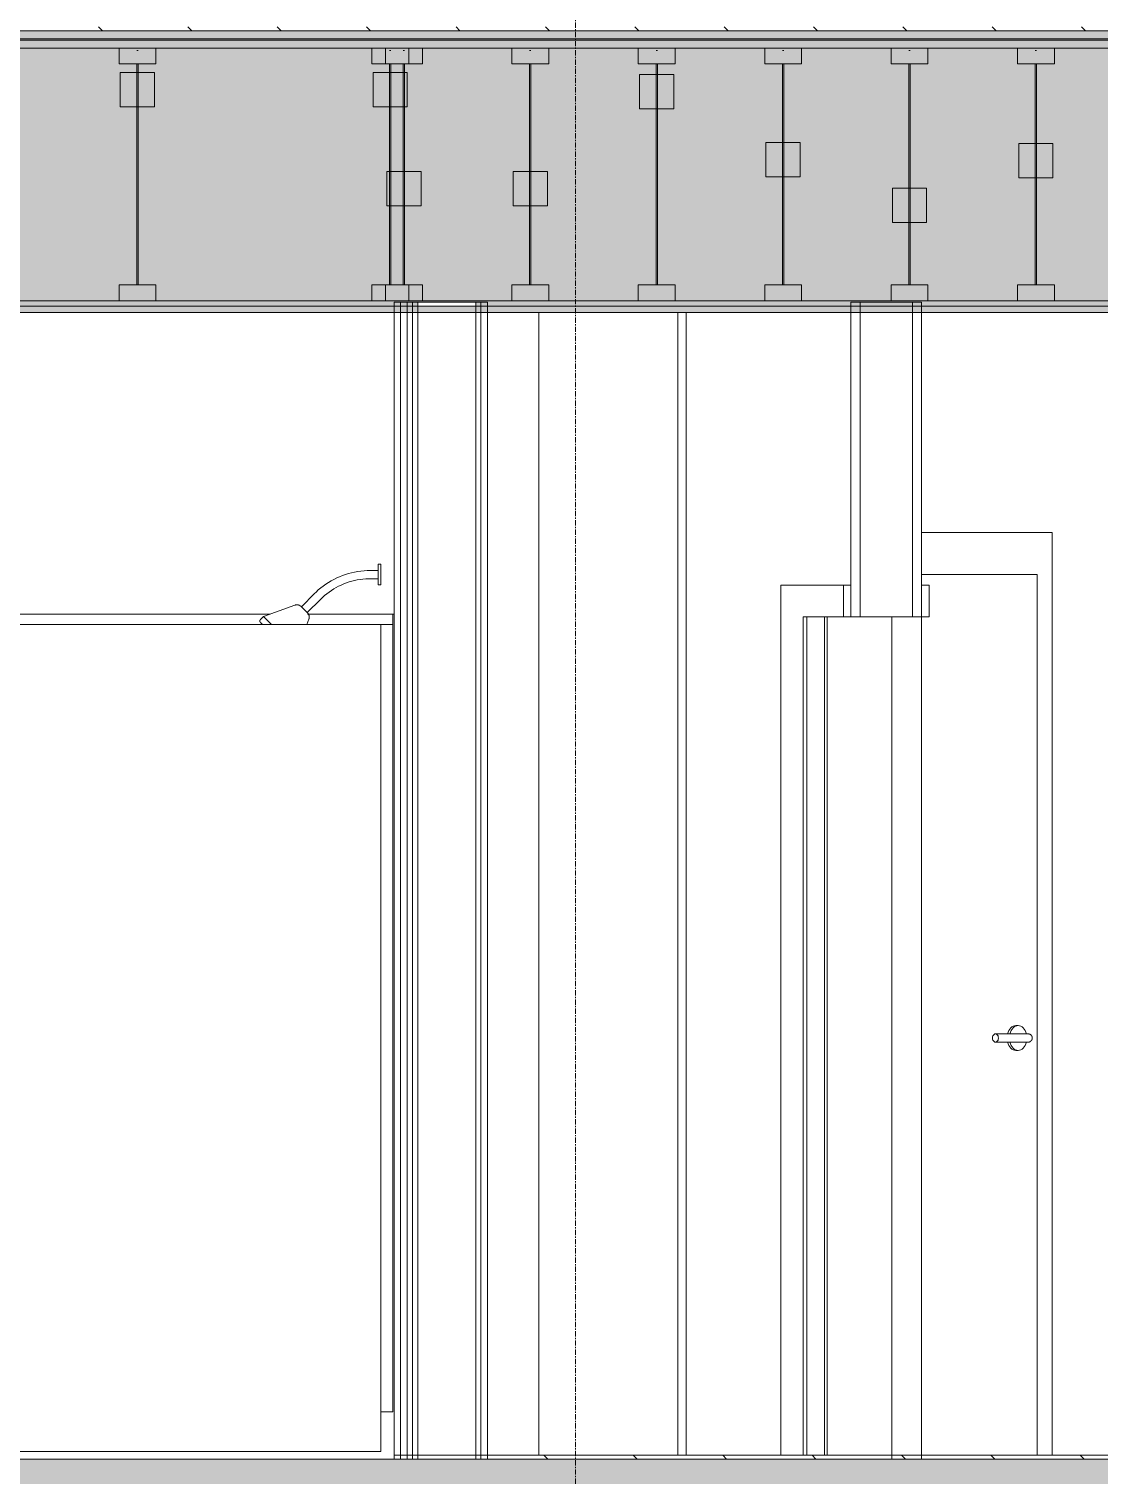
# Model space of a CAD drawing. Header units: inches. Extents: x -4168 to 1483, y -300 to 637.
# Drawn here: x -2552.2 to -2450.6, y -1.5 to 135.8 of the extents above; entities that cross this region are included whole.
import ezdxf

# ---------------------------------------------------------------- set-up
doc = ezdxf.new("R2010")
doc.units = ezdxf.units.IN
doc.header["$MEASUREMENT"] = 0
doc.linetypes.add('Grid Line 1_2_', pattern=[0.875, 0.5, -0.125, 0.125, -0.125])
for name, color, linetype, lineweight in [('0-1', 7, 'Continuous', 5), ('0-2', 9, 'Continuous', 9), ('0-3', 55, 'Continuous', 9), ('0-4', 7, 'Continuous', 9), ('A-CLNG-1', 251, 'Continuous', 5), ('A-CLNG-2', 13, 'Continuous', 9), ('A-CLNG-PATT-1', 45, 'Continuous', 9), ('A-DOOR-2', 253, 'Continuous', 9), ('A-DOOR-3', 133, 'Continuous', 20), ('A-DOOR-5', 7, 'Continuous', 9), ('A-DOOR-FRAM-1', 133, 'Continuous', 20), ('A-DOOR-FRAM-2', 253, 'Continuous', 9), ('A-DOOR-FRAM-3', 7, 'Continuous', 9), ('A-FLOR-2', 8, 'Continuous', 5), ('A-FLOR-7', 192, 'Continuous', 9), ('A-FLOR-LEVL-1', 51, 'Grid Line 1_2_', 9), ('A-FLOR-MCUT-2', 51, 'Continuous', 9), ('A-FLOR-PATT-1', 45, 'Continuous', 9), ('A-WALL-1', 253, 'Continuous', 9), ('A-WALL-2', 53, 'Continuous', 13), ('A-WALL-3', 9, 'Continuous', 9), ('A-WALL-4', 250, 'Continuous', 13), ('I-WALL-3', 7, 'Continuous', 9), ('I-WALL-4', 55, 'Continuous', 9), ('P-SANR-FIXT-1', 9, 'Continuous', 9), ('S-BEAM-2', 7, 'Continuous', 9), ('S-BEAM-4', 55, 'Continuous', 9), ('S-GRID-1', 1, 'Grid Line 1_2_', 9)]:
    doc.layers.add(name, color=color, linetype=linetype, lineweight=lineweight)
pattern_1 = [(135, (-3769.654, 146.633), (-4.24264, -4.24264), [])]
pattern_2 = [(0, (-3769.654, 146.633), (15.36, 3.84), [1.267, -10.253, 1.267, -10.253, -61.44]), (0, (-3769.654, 146.633), (15.36, 3.84), [-23.04, 1.267, -21.773, 1.267, -10.253, -26.88]), (0, (-3769.654, 146.633), (15.36, 3.84), [-57.6, 1.267, -6.413, 1.267, -17.933]), (120, (-3763.894, 148.553), (-11.0055376, 11.38215), [1.267, -10.253, 1.267, -10.253, -61.44]), (120, (-3763.894, 148.553), (-11.0055376, 11.38215), [-23.04, 1.267, -21.773, 1.267, -10.253, -26.88]), (120, (-3763.894, 148.553), (-11.0055376, 11.38215), [-57.6, 1.267, -6.413, 1.267, -17.933]), (240, (-3761.974, 156.233), (-4.3544624, -15.22215), [1.267, -10.253, 1.267, -10.253, -61.44]), (240, (-3761.974, 156.233), (-4.3544624, -15.22215), [-23.04, 1.267, -21.773, 1.267, -10.253, -26.88]), (240, (-3761.974, 156.233), (-4.3544624, -15.22215), [-57.6, 1.267, -6.413, 1.267, -17.933])]

# ---------------------------------------------------------------- blocks, each defined once
blk = doc.blocks.new('SWING - SINGLE - FLUSH - SWING - FLUSH - 3-0 x 6-8 - PASSAGE-V25-BUILDING SECTION - NORTH_SOUTH THRU PARKING RAMP - LOOKING WEST')
at = {"layer": 'A-DOOR-2'}
blk.add_line((-2476.43, 80), (-2476.43, 0.37), dxfattribs=at)
at = {"layer": 'A-DOOR-3'}
for p, q in [((-2470.29, 80), (-2470.29, 0)), ((-2467.47, 80), (-2470.29, 80)), ((-2467.47, 0), (-2467.47, 80)), ((-2470.29, 0), (-2467.47, 0))]:
    blk.add_line(p, q, dxfattribs=at)
at = {"layer": 'A-DOOR-FRAM-1'}
for p, q in [((-2474.89, 83), (-2474.89, 80)), ((-2474.18, 83), (-2474.89, 83)), ((-2474.18, 80), (-2474.18, 83)), ((-2466.76, 83), (-2467.47, 83)), ((-2467.47, 83), (-2467.47, 80)), ((-2466.76, 80), (-2466.76, 83)), ((-2474.89, 80), (-2474.18, 80)), ((-2467.47, 80), (-2466.76, 80))]:
    blk.add_line(p, q, dxfattribs=at)
at = {"layer": 'A-DOOR-FRAM-2'}
for p, q in [((-2480.85, 83), (-2480.85, 0.37)), ((-2474.89, 83), (-2480.85, 83)), ((-2478.73, 0.37), (-2478.73, 80)), ((-2478.73, 80), (-2474.89, 80)), ((-2478.37, 0.37), (-2478.37, 80))]:
    blk.add_line(p, q, dxfattribs=at)
blk = doc.blocks.new('The Shower - The Shower-4050272-BUILDING SECTION - NORTH_SOUTH THRU PARKING RAMP - LOOKING WEST')
at = {"layer": 'P-SANR-FIXT-1'}
for p, q in [((-2556.06, 0), (-2556.06, 80.25)), ((-2555.94, 80.25), (-2556.06, 80.25)), ((-2555.94, 4.5), (-2555.94, 80.25)), ((-2555.81, 80.25), (-2529.32, 80.25)), ((-2525.77, 80.25), (-2517.69, 80.25)), ((-2517.69, 80.25), (-2517.69, 4.5)), ((-2517.56, 80.25), (-2517.69, 80.25)), ((-2517.56, 0), (-2517.56, 80.25)), ((-2555.94, 79.25), (-2554.81, 79.25)), ((-2555.94, 4.5), (-2555.94, 79.25)), ((-2518.81, 79.25), (-2554.81, 79.25)), ((-2554.81, 79.25), (-2554.81, 0.75)), ((-2554.81, 4.5), (-2554.81, 79.25)), ((-2518.81, 0.75), (-2518.81, 79.25)), ((-2518.81, 79.25), (-2517.69, 79.25)), ((-2518.81, 4.5), (-2518.81, 79.25)), ((-2517.69, 79.25), (-2517.69, 4.5)), ((-2554.81, 4.5), (-2555.94, 4.5)), ((-2555.94, 4.5), (-2554.81, 4.5)), ((-2554.81, 0.75), (-2554.81, 4.5)), ((-2517.69, 4.5), (-2518.81, 4.5)), ((-2518.81, 4.5), (-2517.69, 4.5)), ((-2518.81, 4.5), (-2518.81, 0.75)), ((-2554.81, 0.75), (-2518.81, 0.75)), ((-2518.81, 0.75), (-2554.81, 0.75)), ((-2517.56, 0), (-2556.06, 0))]:
    blk.add_line(p, q, dxfattribs=at)
blk = doc.blocks.new('Shower Head - Shower Head-3260035-BUILDING SECTION - NORTH_SOUTH THRU PARKING RAMP - LOOKING WEST')
at = {"layer": 'P-SANR-FIXT-1'}
for p, q in [((-2519.07, 84.39), (-2519.81, 84.39)), ((-2518.81, 84.98), (-2519.07, 84.98)), ((-2519.07, 84), (-2519.07, 84.98)), ((-2519.07, 83.02), (-2519.07, 84)), ((-2518.81, 84.98), (-2518.81, 84)), ((-2518.81, 84), (-2518.81, 83.02)), ((-2519.81, 83.61), (-2519.07, 83.61)), ((-2519.07, 83.02), (-2518.81, 83.02)), ((-2526.99, 81.1), (-2529.96, 80.02)), ((-2525.1, 82.2), (-2526.36, 80.95)), ((-2525.8, 80.39), (-2524.55, 81.65)), ((-2529.96, 80.02), (-2530.24, 79.74)), ((-2529.96, 80.02), (-2529.21, 79.26)), ((-2525.8, 80.39), (-2526.36, 80.95)), ((-2525.83, 79.25), (-2525.65, 79.76)), ((-2530.17, 79.39), (-2530.13, 79.35)), ((-2530.13, 79.35), (-2530.17, 79.39))]:
    blk.add_line(p, q, dxfattribs=at)
at = {"layer": 'P-SANR-FIXT-1', "flags": 128}
for points in [[(-2519.81, 84.39), (-2520.11, 84.39), (-2520.41, 84.37), (-2520.71, 84.34), (-2521, 84.3), (-2521.3, 84.24), (-2521.59, 84.18), (-2521.88, 84.1), (-2522.17, 84.01), (-2522.45, 83.91), (-2522.73, 83.8), (-2523, 83.68), (-2523.27, 83.55), (-2523.53, 83.4), (-2523.79, 83.25), (-2524.04, 83.09), (-2524.28, 82.91), (-2524.52, 82.73), (-2524.75, 82.54), (-2524.97, 82.34), (-2525.1, 82.2)], [(-2524.55, 81.65), (-2524.35, 81.83), (-2524.15, 82.01), (-2523.94, 82.18), (-2523.73, 82.34), (-2523.51, 82.49), (-2523.28, 82.64), (-2523.05, 82.77), (-2522.82, 82.89), (-2522.57, 83.01), (-2522.33, 83.12), (-2522.08, 83.21), (-2521.83, 83.3), (-2521.57, 83.37), (-2521.31, 83.44), (-2521.05, 83.49), (-2520.78, 83.54), (-2520.52, 83.57), (-2520.25, 83.59), (-2519.98, 83.6), (-2519.81, 83.61)], [(-2526.99, 81.1), (-2526.96, 81.11), (-2526.94, 81.11), (-2526.92, 81.12), (-2526.9, 81.12), (-2526.87, 81.13), (-2526.85, 81.13), (-2526.83, 81.13), (-2526.8, 81.14), (-2526.78, 81.14), (-2526.75, 81.13), (-2526.73, 81.13), (-2526.71, 81.13), (-2526.68, 81.13), (-2526.66, 81.12), (-2526.64, 81.12), (-2526.62, 81.11), (-2526.59, 81.1), (-2526.57, 81.1), (-2526.55, 81.09), (-2526.53, 81.08), (-2526.51, 81.07), (-2526.49, 81.05), (-2526.47, 81.04), (-2526.45, 81.03), (-2526.43, 81.01), (-2526.41, 81), (-2526.39, 80.98), (-2526.37, 80.97), (-2526.37, 80.96)], [(-2530.24, 79.46), (-2530.25, 79.47), (-2530.25, 79.47), (-2530.26, 79.48), (-2530.26, 79.48), (-2530.27, 79.49), (-2530.27, 79.5), (-2530.27, 79.5), (-2530.28, 79.51), (-2530.28, 79.52), (-2530.28, 79.52), (-2530.29, 79.53), (-2530.29, 79.54), (-2530.29, 79.55), (-2530.29, 79.55), (-2530.3, 79.56), (-2530.3, 79.57), (-2530.3, 79.58), (-2530.3, 79.59), (-2530.3, 79.59), (-2530.3, 79.6), (-2530.3, 79.61), (-2530.3, 79.62), (-2530.3, 79.63), (-2530.3, 79.63), (-2530.29, 79.64), (-2530.29, 79.65), (-2530.29, 79.66), (-2530.29, 79.66), (-2530.29, 79.67), (-2530.28, 79.68), (-2530.28, 79.69), (-2530.28, 79.69), (-2530.27, 79.7), (-2530.27, 79.71), (-2530.26, 79.71), (-2530.26, 79.72), (-2530.25, 79.72), (-2530.25, 79.73), (-2530.24, 79.74), (-2530.24, 79.74)], [(-2525.79, 80.38), (-2525.79, 80.38), (-2525.79, 80.38), (-2525.79, 80.38), (-2525.79, 80.38), (-2525.79, 80.39), (-2525.79, 80.39), (-2525.8, 80.39), (-2525.8, 80.4), (-2525.8, 80.4), (-2525.81, 80.4), (-2525.81, 80.41), (-2525.82, 80.41), (-2525.82, 80.42), (-2525.83, 80.43), (-2525.84, 80.43), (-2525.84, 80.44), (-2525.85, 80.45), (-2525.86, 80.45), (-2525.87, 80.46), (-2525.87, 80.47), (-2525.88, 80.48), (-2525.89, 80.49), (-2525.9, 80.5), (-2525.91, 80.5), (-2525.92, 80.51), (-2525.93, 80.52), (-2525.94, 80.53), (-2525.95, 80.54), (-2525.96, 80.56), (-2525.97, 80.57), (-2525.98, 80.58), (-2525.99, 80.59), (-2526, 80.6), (-2526.02, 80.61), (-2526.03, 80.62), (-2526.04, 80.63), (-2526.05, 80.65), (-2526.06, 80.66), (-2526.07, 80.67), (-2526.09, 80.68), (-2526.1, 80.69), (-2526.11, 80.7), (-2526.12, 80.71), (-2526.13, 80.73), (-2526.14, 80.74), (-2526.15, 80.75), (-2526.17, 80.76), (-2526.18, 80.77), (-2526.19, 80.78), (-2526.2, 80.79), (-2526.21, 80.8), (-2526.22, 80.81), (-2526.23, 80.82), (-2526.24, 80.83), (-2526.25, 80.84), (-2526.26, 80.85), (-2526.27, 80.86), (-2526.27, 80.87), (-2526.28, 80.88), (-2526.29, 80.89), (-2526.3, 80.89), (-2526.31, 80.9), (-2526.31, 80.91), (-2526.32, 80.91), (-2526.33, 80.92), (-2526.33, 80.93), (-2526.34, 80.93), (-2526.34, 80.94), (-2526.35, 80.94), (-2526.35, 80.95), (-2526.35, 80.95), (-2526.36, 80.95), (-2526.36, 80.96), (-2526.36, 80.96), (-2526.36, 80.96), (-2526.37, 80.96), (-2526.37, 80.96), (-2526.37, 80.96), (-2526.37, 80.96)], [(-2526.37, 80.96), (-2526.37, 80.96), (-2526.37, 80.96), (-2526.37, 80.96), (-2526.36, 80.96), (-2526.36, 80.96), (-2526.36, 80.95), (-2526.36, 80.95), (-2526.35, 80.95), (-2526.35, 80.94), (-2526.34, 80.94), (-2526.34, 80.93), (-2526.33, 80.93), (-2526.33, 80.92), (-2526.32, 80.92), (-2526.32, 80.91), (-2526.31, 80.9), (-2526.3, 80.9), (-2526.3, 80.89), (-2526.29, 80.88), (-2526.28, 80.87), (-2526.27, 80.87), (-2526.26, 80.86), (-2526.25, 80.85), (-2526.24, 80.84), (-2526.23, 80.83), (-2526.22, 80.82), (-2526.21, 80.81), (-2526.2, 80.8), (-2526.19, 80.79), (-2526.18, 80.78), (-2526.17, 80.77), (-2526.16, 80.75), (-2526.15, 80.74), (-2526.14, 80.73)], [(-2526.02, 80.61), (-2526.01, 80.61), (-2526, 80.59), (-2525.99, 80.58), (-2525.98, 80.57), (-2525.97, 80.56), (-2525.96, 80.55), (-2525.95, 80.54), (-2525.93, 80.53), (-2525.92, 80.52), (-2525.92, 80.51), (-2525.91, 80.5), (-2525.9, 80.49), (-2525.89, 80.48), (-2525.88, 80.47), (-2525.87, 80.47), (-2525.86, 80.46), (-2525.85, 80.45), (-2525.85, 80.44), (-2525.84, 80.44), (-2525.83, 80.43), (-2525.83, 80.42), (-2525.82, 80.42), (-2525.82, 80.41), (-2525.81, 80.41), (-2525.81, 80.4), (-2525.8, 80.4), (-2525.8, 80.39), (-2525.8, 80.39), (-2525.79, 80.39), (-2525.79, 80.39), (-2525.79, 80.38), (-2525.79, 80.38), (-2525.79, 80.38), (-2525.79, 80.38), (-2525.79, 80.38)], [(-2525.79, 80.38), (-2525.77, 80.36), (-2525.75, 80.35), (-2525.74, 80.33), (-2525.72, 80.31), (-2525.71, 80.29), (-2525.7, 80.27), (-2525.69, 80.25), (-2525.68, 80.23), (-2525.67, 80.21), (-2525.66, 80.19), (-2525.65, 80.16), (-2525.64, 80.14), (-2525.63, 80.12), (-2525.63, 80.1), (-2525.62, 80.07), (-2525.62, 80.05), (-2525.62, 80.03), (-2525.61, 80), (-2525.61, 79.98), (-2525.61, 79.95), (-2525.61, 79.93), (-2525.62, 79.91), (-2525.62, 79.88), (-2525.62, 79.86), (-2525.63, 79.84), (-2525.63, 79.81), (-2525.64, 79.79), (-2525.65, 79.77), (-2525.65, 79.76)], [(-2530.24, 79.46), (-2530.24, 79.46), (-2530.24, 79.46), (-2530.23, 79.45), (-2530.22, 79.44), (-2530.21, 79.43), (-2530.2, 79.42), (-2530.18, 79.4), (-2530.17, 79.38), (-2530.15, 79.37), (-2530.12, 79.34), (-2530.1, 79.32), (-2530.07, 79.29), (-2530.05, 79.26)], [(-2530.11, 79.33), (-2530.14, 79.35), (-2530.16, 79.37), (-2530.17, 79.39), (-2530.19, 79.41), (-2530.21, 79.42), (-2530.22, 79.44), (-2530.23, 79.44), (-2530.23, 79.45), (-2530.24, 79.46), (-2530.24, 79.46), (-2530.24, 79.46)]]:
    blk.add_lwpolyline(points, dxfattribs=at)
blk = doc.blocks.new('CTR - 1st Phase - Unit Layouts_rvt-1-BUILDING SECTION - NORTH_SOUTH THRU PARKING RAMP - LOOKING WEST')
at = {"layer": 'A-WALL-1'}
for p, q in [((-2474.18, 109.87), (-2474.18, 80)), ((-2467.47, 109.87), (-2474.18, 109.87)), ((-2467.47, 80), (-2467.47, 109.87)), ((-2474.18, 80), (-2467.47, 80))]:
    blk.add_line(p, q, dxfattribs=at)
at = {"layer": 'A-WALL-2'}
for p, q in [((-2473.3, 80), (-2473.3, 109.87)), ((-2468.35, 80), (-2468.35, 109.87))]:
    blk.add_line(p, q, dxfattribs=at)
at = {"layer": 'A-WALL-3'}
for p, q in [((-2490.62, 108.87), (-2490.62, 0.37)), ((-2478.37, 0.37), (-2478.37, 80)), ((-2476.69, 0.37), (-2476.69, 80))]:
    blk.add_line(p, q, dxfattribs=at)
at = {"layer": '0-2'}
for name in ['Shower Head - Shower Head-3260035-BUILDING SECTION - NORTH_SOUTH THRU PARKING RAMP - LOOKING WEST', 'SWING - SINGLE - FLUSH - SWING - FLUSH - 3-0 x 6-8 - PASSAGE-V25-BUILDING SECTION - NORTH_SOUTH THRU PARKING RAMP - LOOKING WEST', 'The Shower - The Shower-4050272-BUILDING SECTION - NORTH_SOUTH THRU PARKING RAMP - LOOKING WEST']:
    blk.add_blockref(name, (0, 0), dxfattribs=at)
blk = doc.blocks.new('HOLLOW METAL - UNIT DOOR-2191978-BUILDING SECTION - NORTH_SOUTH THRU PARKING RAMP - LOOKING WEST')
at = {"layer": 'A-DOOR-5'}
for p, q in [((-2456.51, 84), (-2467.47, 84)), ((-2456.51, 0.37), (-2456.51, 84)), ((-2457.54, 40.39), (-2460.46, 40.39)), ((-2458.3, 41.18), (-2458.52, 41.18)), ((-2460.46, 39.61), (-2457.54, 39.61)), ((-2458.52, 38.82), (-2458.3, 38.82))]:
    blk.add_line(p, q, dxfattribs=at)
at = {"layer": 'A-DOOR-5', "flags": 128}
for points in [[(-2457.54, 40.39), (-2457.52, 40.39), (-2457.5, 40.39), (-2457.49, 40.39), (-2457.47, 40.39), (-2457.46, 40.39), (-2457.45, 40.39), (-2457.44, 40.39), (-2457.43, 40.39), (-2457.42, 40.39), (-2457.41, 40.39), (-2457.4, 40.39), (-2457.39, 40.39), (-2457.38, 40.39), (-2457.38, 40.39), (-2457.37, 40.39), (-2457.37, 40.39), (-2457.37, 40.39), (-2457.36, 40.39), (-2457.36, 40.39), (-2457.36, 40.39)], [(-2457.36, 40.39), (-2457.36, 40.39), (-2457.36, 40.39), (-2457.37, 40.39), (-2457.37, 40.39), (-2457.37, 40.39), (-2457.38, 40.39), (-2457.39, 40.39), (-2457.39, 40.39), (-2457.4, 40.39), (-2457.41, 40.39), (-2457.42, 40.39), (-2457.43, 40.39), (-2457.44, 40.39), (-2457.45, 40.39), (-2457.47, 40.39), (-2457.48, 40.39), (-2457.49, 40.39), (-2457.51, 40.39), (-2457.52, 40.39), (-2457.54, 40.39)], [(-2457.36, 40.39), (-2457.35, 40.39), (-2457.33, 40.39), (-2457.32, 40.39), (-2457.3, 40.39), (-2457.28, 40.39), (-2457.27, 40.38), (-2457.25, 40.38), (-2457.24, 40.37), (-2457.22, 40.37), (-2457.21, 40.36), (-2457.19, 40.36), (-2457.18, 40.35), (-2457.17, 40.34), (-2457.15, 40.33), (-2457.14, 40.32), (-2457.13, 40.32), (-2457.11, 40.31), (-2457.1, 40.3), (-2457.09, 40.29), (-2457.08, 40.27), (-2457.07, 40.26), (-2457.06, 40.25), (-2457.05, 40.24), (-2457.04, 40.23), (-2457.03, 40.21), (-2457.02, 40.2), (-2457.02, 40.19), (-2457.01, 40.17), (-2457, 40.16), (-2457, 40.14), (-2456.99, 40.13), (-2456.99, 40.11), (-2456.98, 40.1), (-2456.98, 40.08), (-2456.97, 40.07), (-2456.97, 40.05), (-2456.97, 40.04), (-2456.97, 40.02), (-2456.97, 40), (-2456.97, 40)], [(-2456.97, 40), (-2456.97, 39.98), (-2456.97, 39.97), (-2456.97, 39.95), (-2456.97, 39.94), (-2456.98, 39.92), (-2456.98, 39.91), (-2456.98, 39.89), (-2456.99, 39.88), (-2456.99, 39.86), (-2457, 39.85), (-2457.01, 39.83), (-2457.01, 39.82), (-2457.02, 39.8), (-2457.03, 39.79), (-2457.04, 39.78), (-2457.05, 39.76), (-2457.06, 39.75), (-2457.07, 39.74), (-2457.08, 39.73), (-2457.09, 39.72), (-2457.1, 39.71), (-2457.11, 39.7), (-2457.12, 39.69), (-2457.14, 39.68), (-2457.15, 39.67), (-2457.16, 39.66), (-2457.18, 39.65), (-2457.19, 39.65), (-2457.21, 39.64), (-2457.22, 39.63), (-2457.23, 39.63), (-2457.25, 39.62), (-2457.26, 39.62), (-2457.28, 39.62), (-2457.3, 39.61), (-2457.31, 39.61), (-2457.33, 39.61), (-2457.34, 39.61), (-2457.36, 39.61), (-2457.36, 39.61)], [(-2457.54, 39.61), (-2457.52, 39.61), (-2457.5, 39.61), (-2457.49, 39.61), (-2457.47, 39.61), (-2457.46, 39.61), (-2457.45, 39.61), (-2457.44, 39.61), (-2457.43, 39.61), (-2457.42, 39.61), (-2457.41, 39.61), (-2457.4, 39.61), (-2457.39, 39.61), (-2457.38, 39.61), (-2457.38, 39.61), (-2457.37, 39.61), (-2457.37, 39.61), (-2457.37, 39.61), (-2457.36, 39.61), (-2457.36, 39.61), (-2457.36, 39.61)], [(-2457.36, 39.61), (-2457.36, 39.61), (-2457.36, 39.61), (-2457.37, 39.61), (-2457.37, 39.61), (-2457.37, 39.61), (-2457.38, 39.61), (-2457.39, 39.61), (-2457.39, 39.61), (-2457.4, 39.61), (-2457.41, 39.61), (-2457.42, 39.61), (-2457.43, 39.61), (-2457.44, 39.61), (-2457.45, 39.61), (-2457.47, 39.61), (-2457.48, 39.61), (-2457.49, 39.61), (-2457.51, 39.61), (-2457.52, 39.61), (-2457.54, 39.61)]]:
    blk.add_lwpolyline(points, dxfattribs=at)
at = {"layer": 'A-DOOR-5'}
for centre, major_axis, start_param, end_param in [((-2460.46, 40), (0, 0.394), 4.712389, 7.853982), ((-2460.46, 40), (0, 0.394), 1.570796, 4.712389), ((-2458.52, 40), (0, 1.18), 0, 1.240442), ((-2458.3, 40), (0, 1.18), 5.052499, 7.523627), ((-2458.52, 40), (0, 1.18), 1.901151, 3.141593), ((-2458.3, 40), (0, 1.18), 1.901151, 4.372279)]:
    blk.add_ellipse(centre, major_axis=major_axis, ratio=0.707107, start_param=start_param, end_param=end_param, dxfattribs=at)
at = {"layer": 'A-DOOR-FRAM-3'}
for p, q in [((-2455.09, 88), (-2467.47, 88)), ((-2455.09, 0.37), (-2455.09, 88)), ((-2467.47, 84), (-2456.51, 84)), ((-2456.51, 84), (-2456.51, 0.37))]:
    blk.add_line(p, q, dxfattribs=at)
blk = doc.blocks.new('CTR - 1st Phase - Common Walls_rvt-1-BUILDING SECTION - NORTH_SOUTH THRU PARKING RAMP - LOOKING WEST')
at = {"layer": 'A-WALL-4'}
for p, q in [((-2516.94, 0), (-2516.94, 109.87)), ((-2516.31, 0), (-2516.31, 109.87)), ((-2515.81, 0), (-2515.81, 109.87)), ((-2515.31, 0), (-2515.31, 109.87)), ((-2509.81, 0), (-2509.81, 109.87)), ((-2509.31, 0), (-2509.31, 109.87))]:
    blk.add_line(p, q, dxfattribs=at)
at = {"layer": 'I-WALL-3'}
for p, q in [((-2517.56, 109.87), (-2517.56, 80.25)), ((-2508.69, 109.87), (-2517.56, 109.87)), ((-2508.69, 0), (-2508.69, 109.87)), ((-2517.56, 0), (-2508.69, 0))]:
    blk.add_line(p, q, dxfattribs=at)
at = {"layer": 'I-WALL-4'}
for p, q in [((-2503.81, 0.37), (-2503.81, 108.87)), ((-2489.83, 108.87), (-2489.83, 0.37)), ((-2467.47, 88), (-2455.09, 88)), ((-2455.09, 88), (-2455.09, 0.37))]:
    blk.add_line(p, q, dxfattribs=at)
at = {"layer": '0-4'}
blk.add_blockref('HOLLOW METAL - UNIT DOOR-2191978-BUILDING SECTION - NORTH_SOUTH THRU PARKING RAMP - LOOKING WEST', (0, 0), dxfattribs=at)
blk = doc.blocks.new('TRUSS - 24_-2435176-BUILDING SECTION - NORTH_SOUTH THRU PARKING RAMP - LOOKING WEST')
at = {"layer": 'S-BEAM-2'}
for p, q in [((-2519.67, 134), (-2519.67, 132.5)), ((-2516.17, 134), (-2519.67, 134)), ((-2516.17, 132.5), (-2516.17, 134)), ((-2519.67, 132.5), (-2516.17, 132.5)), ((-2516.3, 131.68), (-2519.55, 131.68)), ((-2519.55, 131.68), (-2519.55, 128.43)), ((-2516.3, 128.43), (-2516.3, 131.68)), ((-2519.55, 128.43), (-2516.3, 128.43)), ((-2519.67, 111.5), (-2519.67, 110)), ((-2516.17, 111.5), (-2519.67, 111.5)), ((-2516.17, 110), (-2516.17, 111.5)), ((-2519.67, 110), (-2516.17, 110))]:
    blk.add_line(p, q, dxfattribs=at)
at = {"layer": 'S-BEAM-4'}
for p, q in [((-2517.86, 133.75), (-2517.99, 133.75)), ((-2517.99, 132.5), (-2517.99, 111.5)), ((-2517.86, 111.5), (-2517.86, 132.5))]:
    blk.add_line(p, q, dxfattribs=at)
blk = doc.blocks.new('TRUSS - 24_-2435970-BUILDING SECTION - NORTH_SOUTH THRU PARKING RAMP - LOOKING WEST')
at = {"layer": 'S-BEAM-2'}
for p, q in [((-2454.87, 134), (-2458.37, 134)), ((-2458.37, 134), (-2458.37, 132.5)), ((-2454.87, 132.5), (-2454.87, 134)), ((-2458.37, 132.5), (-2454.87, 132.5)), ((-2455, 124.92), (-2458.25, 124.92)), ((-2458.25, 124.92), (-2458.25, 121.67)), ((-2455, 121.67), (-2455, 124.92)), ((-2458.25, 121.67), (-2455, 121.67)), ((-2454.87, 111.5), (-2458.37, 111.5)), ((-2458.37, 111.5), (-2458.37, 110)), ((-2454.87, 110), (-2454.87, 111.5)), ((-2458.37, 110), (-2454.87, 110))]:
    blk.add_line(p, q, dxfattribs=at)
at = {"layer": 'S-BEAM-4'}
for p, q in [((-2456.69, 133.75), (-2456.56, 133.75)), ((-2456.69, 111.5), (-2456.69, 132.5)), ((-2456.56, 132.5), (-2456.56, 111.5))]:
    blk.add_line(p, q, dxfattribs=at)
blk = doc.blocks.new('TRUSS - 24_-2436012-BUILDING SECTION - NORTH_SOUTH THRU PARKING RAMP - LOOKING WEST')
at = {"layer": 'S-BEAM-2'}
for p, q in [((-2466.87, 134), (-2470.37, 134)), ((-2470.37, 134), (-2470.37, 132.5)), ((-2466.87, 132.5), (-2466.87, 134)), ((-2470.37, 132.5), (-2466.87, 132.5)), ((-2467, 120.69), (-2470.25, 120.69)), ((-2470.25, 120.69), (-2470.25, 117.44)), ((-2467, 117.44), (-2467, 120.69)), ((-2470.25, 117.44), (-2467, 117.44)), ((-2466.87, 111.5), (-2470.37, 111.5)), ((-2470.37, 111.5), (-2470.37, 110)), ((-2466.87, 110), (-2466.87, 111.5)), ((-2470.37, 110), (-2466.87, 110))]:
    blk.add_line(p, q, dxfattribs=at)
at = {"layer": 'S-BEAM-4'}
for p, q in [((-2468.69, 133.75), (-2468.56, 133.75)), ((-2468.69, 111.5), (-2468.69, 132.5)), ((-2468.56, 132.5), (-2468.56, 111.5))]:
    blk.add_line(p, q, dxfattribs=at)
blk = doc.blocks.new('TRUSS - 24_-2436052-BUILDING SECTION - NORTH_SOUTH THRU PARKING RAMP - LOOKING WEST')
at = {"layer": 'S-BEAM-2'}
for p, q in [((-2478.87, 134), (-2482.37, 134)), ((-2482.37, 134), (-2482.37, 132.5)), ((-2478.87, 132.5), (-2478.87, 134)), ((-2482.37, 132.5), (-2478.87, 132.5)), ((-2479, 125.02), (-2482.25, 125.02)), ((-2482.25, 125.02), (-2482.25, 121.77)), ((-2479, 121.77), (-2479, 125.02)), ((-2482.25, 121.77), (-2479, 121.77)), ((-2478.87, 111.5), (-2482.37, 111.5)), ((-2482.37, 111.5), (-2482.37, 110)), ((-2478.87, 110), (-2478.87, 111.5)), ((-2482.37, 110), (-2478.87, 110))]:
    blk.add_line(p, q, dxfattribs=at)
at = {"layer": 'S-BEAM-4'}
for p, q in [((-2480.69, 133.75), (-2480.56, 133.75)), ((-2480.69, 111.5), (-2480.69, 132.5)), ((-2480.56, 132.5), (-2480.56, 111.5))]:
    blk.add_line(p, q, dxfattribs=at)
blk = doc.blocks.new('TRUSS - 24_-2436092-BUILDING SECTION - NORTH_SOUTH THRU PARKING RAMP - LOOKING WEST')
at = {"layer": 'S-BEAM-2'}
for p, q in [((-2490.87, 134), (-2494.37, 134)), ((-2494.37, 134), (-2494.37, 132.5)), ((-2490.87, 132.5), (-2490.87, 134)), ((-2494.37, 132.5), (-2490.87, 132.5)), ((-2491, 131.47), (-2494.25, 131.47)), ((-2494.25, 131.47), (-2494.25, 128.21)), ((-2491, 128.21), (-2491, 131.47)), ((-2494.25, 128.21), (-2491, 128.21)), ((-2490.87, 111.5), (-2494.37, 111.5)), ((-2494.37, 111.5), (-2494.37, 110)), ((-2490.87, 110), (-2490.87, 111.5)), ((-2494.37, 110), (-2490.87, 110))]:
    blk.add_line(p, q, dxfattribs=at)
at = {"layer": 'S-BEAM-4'}
for p, q in [((-2492.69, 133.75), (-2492.56, 133.75)), ((-2492.69, 111.5), (-2492.69, 132.5)), ((-2492.56, 132.5), (-2492.56, 111.5))]:
    blk.add_line(p, q, dxfattribs=at)
blk = doc.blocks.new('TRUSS - 24_-2436132-BUILDING SECTION - NORTH_SOUTH THRU PARKING RAMP - LOOKING WEST')
at = {"layer": 'S-BEAM-2'}
for p, q in [((-2502.87, 134), (-2506.37, 134)), ((-2506.37, 134), (-2506.37, 132.5)), ((-2502.87, 132.5), (-2502.87, 134)), ((-2506.37, 132.5), (-2502.87, 132.5)), ((-2503, 122.26), (-2506.25, 122.26)), ((-2506.25, 122.26), (-2506.25, 119.01)), ((-2503, 119.01), (-2503, 122.26)), ((-2506.25, 119.01), (-2503, 119.01)), ((-2502.87, 111.5), (-2506.37, 111.5)), ((-2506.37, 111.5), (-2506.37, 110)), ((-2502.87, 110), (-2502.87, 111.5)), ((-2506.37, 110), (-2502.87, 110))]:
    blk.add_line(p, q, dxfattribs=at)
at = {"layer": 'S-BEAM-4'}
for p, q in [((-2504.69, 133.75), (-2504.56, 133.75)), ((-2504.69, 111.5), (-2504.69, 132.5)), ((-2504.56, 132.5), (-2504.56, 111.5))]:
    blk.add_line(p, q, dxfattribs=at)
blk = doc.blocks.new('CTR - 1st Phase - Structure_rvt-1-BUILDING SECTION - NORTH_SOUTH THRU PARKING RAMP - LOOKING WEST')
at = {"layer": '0-3'}
for name, p in [('TRUSS - 24_-2435176-BUILDING SECTION - NORTH_SOUTH THRU PARKING RAMP - LOOKING WEST', (-24, 0)), ('TRUSS - 24_-2435176-BUILDING SECTION - NORTH_SOUTH THRU PARKING RAMP - LOOKING WEST', (0, 0)), ('TRUSS - 24_-2436132-BUILDING SECTION - NORTH_SOUTH THRU PARKING RAMP - LOOKING WEST', (-12, 0)), ('TRUSS - 24_-2436132-BUILDING SECTION - NORTH_SOUTH THRU PARKING RAMP - LOOKING WEST', (0, 0)), ('TRUSS - 24_-2436092-BUILDING SECTION - NORTH_SOUTH THRU PARKING RAMP - LOOKING WEST', (0, 0)), ('TRUSS - 24_-2436052-BUILDING SECTION - NORTH_SOUTH THRU PARKING RAMP - LOOKING WEST', (0, 0)), ('TRUSS - 24_-2436012-BUILDING SECTION - NORTH_SOUTH THRU PARKING RAMP - LOOKING WEST', (0, 0)), ('TRUSS - 24_-2435970-BUILDING SECTION - NORTH_SOUTH THRU PARKING RAMP - LOOKING WEST', (0, 0))]:
    blk.add_blockref(name, p, dxfattribs=at)

msp = doc.modelspace()

# ---------------------------------------------------------------- hatches: boundary and pattern name
at = {"layer": 'A-CLNG-1'}
msp.add_hatch(color=256, dxfattribs=at).paths.add_polyline_path([(-2127.9861, 109.5), (-2104.8237, 109.5), (-2104.8237, 110), (-3203.3237, 110), (-3203.3237, 109.5), (-2918.8237, 109.5), (-2918.8237, 109.875), (-2913.3237, 109.875), (-2913.3237, 109.5), (-2717.2237, 109.5), (-2717.2237, 109.875), (-2711.7237, 109.875), (-2711.7237, 109.5), (-2515.3112, 109.5), (-2515.3112, 109.875), (-2509.8112, 109.875), (-2509.8112, 109.5), (-2136.3657, 109.5)], flags=0)
at = {"layer": 'A-CLNG-PATT-1'}
h = msp.add_hatch(dxfattribs=at)
h.set_pattern_fill('FP_5', color=256, style=0, pattern_type=2)
h.set_pattern_definition([(0, (-3769.654, 146.633), (30.72, 7.68), [1.267, -21.773, 1.267, -21.773, -122.88]), (0, (-3769.654, 146.633), (30.72, 7.68), [-46.08, 1.267, -44.813, 1.267, -21.773, -53.76]), (0, (-3769.654, 146.633), (30.72, 7.68), [-115.2, 1.267, -14.093, 1.267, -37.133]), (120, (-3758.134, 150.473), (-22.011075, 22.7643), [1.267, -21.773, 1.267, -21.773, -122.88]), (120, (-3758.134, 150.473), (-22.011075, 22.7643), [-46.08, 1.267, -44.813, 1.267, -21.773, -53.76]), (120, (-3758.134, 150.473), (-22.011075, 22.7643), [-115.2, 1.267, -14.093, 1.267, -37.133]), (240, (-3754.294, 165.833), (-8.708925, -30.4443), [1.267, -21.773, 1.267, -21.773, -122.88]), (240, (-3754.294, 165.833), (-8.708925, -30.4443), [-46.08, 1.267, -44.813, 1.267, -21.773, -53.76]), (240, (-3754.294, 165.833), (-8.708925, -30.4443), [-115.2, 1.267, -14.093, 1.267, -37.133])])
h.paths.add_polyline_path([(-2697.7985, 108.875), (-2104.8222, 108.875), (-2104.8237, 109.5), (-3203.3237, 109.5), (-3203.3237, 108.875), (-2706.1781, 108.875)], flags=0)
at = {"layer": 'A-FLOR-2'}
msp.add_hatch(color=256, dxfattribs=at).paths.add_polyline_path([(-3203.3237, 134.75), (-2076.1737, 134.75), (-2076.1737, 134.875), (-3203.3237, 134.875)], flags=0)
at = {"layer": 'A-FLOR-PATT-1'}
h = msp.add_hatch(dxfattribs=at)
h.set_pattern_fill('FP_2', color=256, style=0, pattern_type=2)
h.set_pattern_definition(pattern_1)
h.paths.add_polyline_path([(-2664.2801, 135.625), (-2076.7987, 135.625), (-2076.7987, 136), (-3203.3237, 136), (-3203.3237, 135.625), (-2668.4112, 135.625)], flags=0)
h = msp.add_hatch(dxfattribs=at)
h.set_pattern_fill('FP_3', color=256, style=0, pattern_type=2)
h.set_pattern_definition(pattern_2)
h.paths.add_polyline_path([(-2668.4112, 134.875), (-2076.1737, 134.875), (-2076.1737, 135.625), (-3203.3237, 135.625), (-3203.3237, 134.875), (-2670.4112, 134.875)], flags=0)
h = msp.add_hatch(dxfattribs=at)
h.set_pattern_fill('FP_4', color=256, style=0, pattern_type=2)
h.set_pattern_definition([(0, (-3769.654, 146.633), (0, 4.798), []), (315, (-3769.654, 146.633), (4.7984266, 0), [6.786, -6.786]), (45, (-3769.654, 146.633), (4.7984266, 0), [6.786, -6.786])])
h.paths.add_polyline_path([(-2697.7985, 134), (-2076.1737, 134), (-2076.1737, 134.75), (-3203.3237, 134.75), (-3203.3237, 134), (-2706.4112, 134)], flags=0)
h = msp.add_hatch(dxfattribs=at)
h.set_pattern_fill('FP_1', color=256, style=0, pattern_type=2)
h.set_pattern_definition([(161.57, (-3769.174, 147.113), (-3.8399538, -1.54e-05), [0, -27.322, 3.034, 0]), (18.43, (-3770.134, 147.113), (-3.8399538, 1.54e-05), [0, -27.322, 3.034, 0]), (108.43, (-3769.174, 147.113), (1.919622, -9.6005246), [9.106, -21.25]), (71.57, (-3770.134, 147.113), (1.919622, 9.6005246), [9.106, -21.25])])
h.paths.add_polyline_path([(-2639.1413, 110), (-2070.6737, 110), (-2070.6737, 134), (-3203.3237, 134), (-3203.3237, 110), (-2647.5209, 110)], flags=0)
h = msp.add_hatch(dxfattribs=at)
h.set_pattern_fill('FP_2', color=256, style=0, pattern_type=2)
h.set_pattern_definition(pattern_1)
h.paths.add_polyline_path([(-2111.2269, 0), (-2107.3237, 0), (-2107.3237, 0.375), (-2305.9798, 0.375), (-2305.9798, 0.25), (-2353.2667, 0.25), (-2353.2667, 0), (-2127.9861, 0)], flags=0)
h.paths.add_polyline_path([(-2437.909, 0), (-2358.2165, 0), (-2358.2165, 0.25), (-2371.7407, 0.25), (-2371.7407, 0.375), (-2509.8112, 0.375), (-2509.8112, 0), (-2440.8077, 0)], flags=0)
h.paths.add_polyline_path([(-2831.872, 0), (-2717.2237, 0), (-2717.2237, 0.375), (-2873.3862, 0.375), (-2873.3862, 0), (-2848.6312, 0)], flags=0)
h.paths.add_polyline_path([(-2572.1046, 0), (-2556.0612, 0), (-2556.0612, 0.375), (-2711.7237, 0.375), (-2711.7237, 0), (-2576.2944, 0)], flags=0)
h.paths.add_polyline_path([(-2515.3112, 0), (-2515.3112, 0.375), (-2517.5612, 0.375), (-2517.5612, 0)], flags=0)
h.paths.add_polyline_path([(-3032.9823, 0), (-2918.8237, 0), (-2918.8237, 0.375), (-3203.3237, 0.375), (-3203.3237, 0), (-3066.5006, 0)], flags=0)
h.paths.add_polyline_path([(-2913.3237, 0), (-2911.8862, 0), (-2911.8862, 0.375), (-2913.3237, 0.375)], flags=0)
h = msp.add_hatch(dxfattribs=at)
h.set_pattern_fill('FP_3', color=256, style=0, pattern_type=2)
h.set_pattern_definition(pattern_2)
h.paths.add_polyline_path([(-2111.2269, -3), (-2107.3237, -3), (-2107.3237, 0), (-3203.3237, 0), (-3203.3237, -3), (-2127.9861, -3)], flags=0)

# ---------------------------------------------------------------- linework, layer by layer
at = {"layer": 'A-CLNG-2'}
for p, q in [((-2104.8222, 110), (-3203.3237, 110)), ((-2104.8222, 109.5), (-3203.3237, 109.5)), ((-3203.3237, 108.875), (-2104.8222, 108.875))]:
    msp.add_line(p, q, dxfattribs=at)
at = {"layer": 'A-FLOR-7'}
msp.add_line((-2371.7407, 0.375), (-2517.5612, 0.375), dxfattribs=at)
at = {"layer": 'A-FLOR-LEVL-1'}
msp.add_line((-4167.9645, 0), (-1830.091, 0), dxfattribs=at)
at = {"layer": 'A-FLOR-MCUT-2'}
for p, q in [((-2076.7987, 135.625), (-3852.4737, 135.625)), ((-2076.1737, 134.875), (-3203.3237, 134.875)), ((-2076.1737, 134.75), (-3203.3237, 134.75)), ((-2076.1737, 134), (-3203.3237, 134)), ((-2107.3237, 0), (-2517.5612, 0))]:
    msp.add_line(p, q, dxfattribs=at)
at = {"layer": 'S-GRID-1'}
msp.add_line((-2500.3237, -159.8356), (-2500.3237, 443.4366), dxfattribs=at)

# ---------------------------------------------------------------- block references
at = {"layer": '0-1'}
for name in ['CTR - 1st Phase - Structure_rvt-1-BUILDING SECTION - NORTH_SOUTH THRU PARKING RAMP - LOOKING WEST', 'CTR - 1st Phase - Common Walls_rvt-1-BUILDING SECTION - NORTH_SOUTH THRU PARKING RAMP - LOOKING WEST', 'CTR - 1st Phase - Unit Layouts_rvt-1-BUILDING SECTION - NORTH_SOUTH THRU PARKING RAMP - LOOKING WEST']:
    msp.add_blockref(name, (0, 0), dxfattribs=at)

doc.saveas('drawing.dxf')
